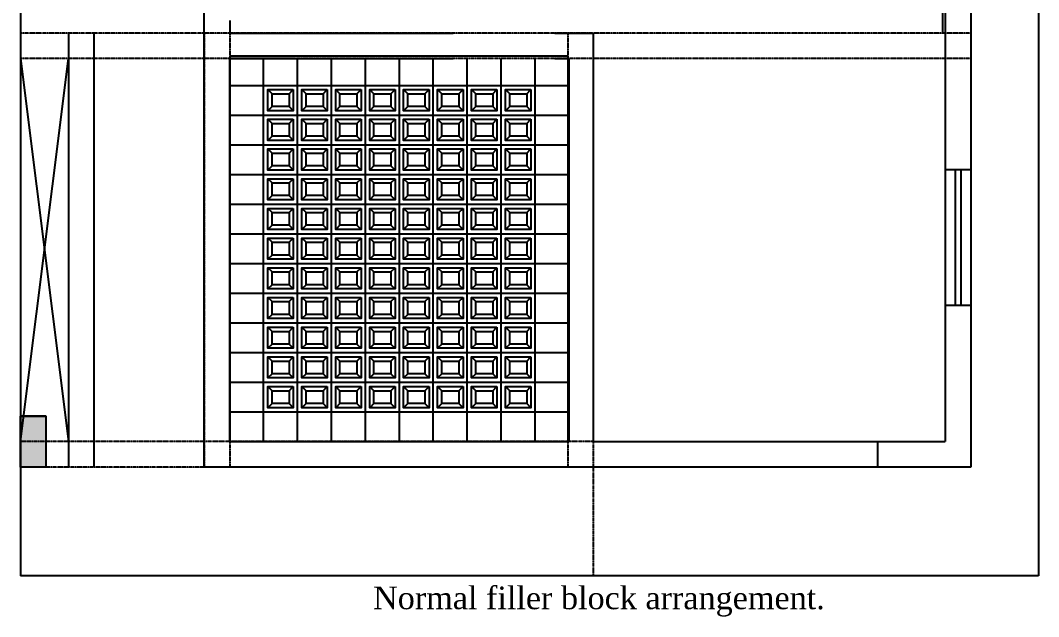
# Model space of a CAD drawing. Header units: inches. Extents: x 3138 to 9973, y -1757 to -151.
# Drawn here: x 8352.1 to 8712.1, y -1498.6 to -1287.7 of the extents above; entities that cross this region are included whole.
import ezdxf

# ---------------------------------------------------------------- set-up
doc = ezdxf.new("R2010")
doc.units = ezdxf.units.IN
doc.header["$LTSCALE"] = 0.1
doc.header["$MEASUREMENT"] = 0
doc.linetypes.add('DASHED', pattern=[0.75, 0.5, -0.25])
doc.linetypes.add('DASHED2', pattern=[0.375, 0.25, -0.125])
doc.layers.add('Filler slab pattern', color=7, linetype='Continuous')
doc.layers.add('MH - Beams', color=3, linetype='DASHED2')
doc.styles.get("Standard").update_dxf_attribs({"font": 'arial.ttf'})

msp = doc.modelspace()

# ---------------------------------------------------------------- hatches: boundary and pattern name
msp.add_hatch(color=256).paths.add_polyline_path([(8352.066, -1427.723), (8361.066, -1427.723), (8361.066, -1445.723), (8352.066, -1445.723)])

# ---------------------------------------------------------------- linework, layer by layer
for p, q in [((8678.066, -1169.723), (8678.066, -1292.223)), ((8369.066, -1292.223), (8369.066, -1445.723)), ((8378.066, -1292.223), (8378.066, -1445.723)), ((8352.066, -1301.223), (8369.066, -1436.723)), ((8352.066, -1436.723), (8369.066, -1301.223)), ((8448.066, -1301.223), (8426.066, -1301.223)), ((8679.066, -1340.473), (8688.066, -1340.473)), ((8682.566, -1340.473), (8682.566, -1388.473)), ((8684.566, -1340.473), (8684.566, -1388.473)), ((8679.066, -1388.473), (8688.066, -1388.473)), ((8361.066, -1427.723), (8352.066, -1427.723)), ((8655.066, -1436.723), (8655.066, -1445.723)), ((8361.066, -1445.723), (8352.066, -1445.723))]:
    msp.add_line(p, q)
for points in [[(8352.066, -994.223), (8712.066, -994.223), (8712.066, -1484.223)], [(8352.066, -994.223), (8352.066, -1484.223)], [(8679.066, -1169.723), (8679.066, -1436.723)], [(8688.066, -1175.296), (8688.066, -1445.723)], [(8688.066, -1445.723), (8417.066, -1445.723), (8417.066, -1238.723)], [(8426.066, -1287.723), (8426.066, -1292.223)], [(8426.066, -1292.223), (8505.066, -1292.223)], [(8541.066, -1292.223), (8554.566, -1292.223)], [(8554.566, -1292.223), (8554.566, -1436.723)], [(8426.066, -1301.223), (8505.066, -1301.223)], [(8426.066, -1301.223), (8426.066, -1436.723), (8545.566, -1436.723)], [(8448.066, -1301.223), (8472.066, -1301.223)], [(8541.066, -1301.223), (8545.566, -1301.223)], [(8545.566, -1301.223), (8545.566, -1436.723)], [(8361.066, -1427.723), (8361.066, -1445.723)], [(8554.566, -1436.723), (8679.066, -1436.723)], [(8712.066, -1484.223), (8352.066, -1484.223)]]:
    msp.add_lwpolyline(points)
msp.add_lwpolyline([(8352.066, -1427.723), (8361.066, -1427.723), (8361.066, -1445.723), (8352.066, -1445.723)], close=True)
at = {"layer": 'Filler slab pattern'}
for p, q in [((8426.066, -1300.223), (8545.566, -1300.223)), ((8426.066, -1436.723), (8426.066, -1301.223)), ((8438.066, -1436.723), (8438.066, -1301.223)), ((8450.066, -1436.723), (8450.066, -1301.223)), ((8462.066, -1436.723), (8462.066, -1301.223)), ((8474.066, -1436.723), (8474.066, -1301.223)), ((8486.066, -1436.723), (8486.066, -1301.223)), ((8498.066, -1436.723), (8498.066, -1301.223)), ((8510.066, -1436.723), (8510.066, -1301.223)), ((8522.066, -1436.723), (8522.066, -1301.223)), ((8534.066, -1436.723), (8534.066, -1301.223)), ((8546.066, -1436.723), (8546.066, -1301.223)), ((8426.066, -1310.723), (8545.566, -1310.723)), ((8441.066, -1313.723), (8439.566, -1312.223)), ((8447.066, -1313.723), (8448.566, -1312.223)), ((8453.066, -1313.723), (8451.566, -1312.223)), ((8459.066, -1313.723), (8460.566, -1312.223)), ((8465.066, -1313.723), (8463.566, -1312.223)), ((8471.066, -1313.723), (8472.566, -1312.223)), ((8477.066, -1313.723), (8475.566, -1312.223)), ((8483.066, -1313.723), (8484.566, -1312.223)), ((8489.066, -1313.723), (8487.566, -1312.223)), ((8495.066, -1313.723), (8496.566, -1312.223)), ((8501.066, -1313.723), (8499.566, -1312.223)), ((8507.066, -1313.723), (8508.566, -1312.223)), ((8513.066, -1313.723), (8511.566, -1312.223)), ((8519.066, -1313.723), (8520.566, -1312.223)), ((8525.066, -1313.723), (8523.566, -1312.223)), ((8531.066, -1313.723), (8532.566, -1312.223)), ((8441.066, -1318.223), (8439.566, -1319.723)), ((8447.066, -1318.223), (8448.566, -1319.723)), ((8453.066, -1318.223), (8451.566, -1319.723)), ((8459.066, -1318.223), (8460.566, -1319.723)), ((8465.066, -1318.223), (8463.566, -1319.723)), ((8471.066, -1318.223), (8472.566, -1319.723)), ((8477.066, -1318.223), (8475.566, -1319.723)), ((8483.066, -1318.223), (8484.566, -1319.723)), ((8489.066, -1318.223), (8487.566, -1319.723)), ((8495.066, -1318.223), (8496.566, -1319.723)), ((8501.066, -1318.223), (8499.566, -1319.723)), ((8507.066, -1318.223), (8508.566, -1319.723)), ((8513.066, -1318.223), (8511.566, -1319.723)), ((8519.066, -1318.223), (8520.566, -1319.723)), ((8525.066, -1318.223), (8523.566, -1319.723)), ((8531.066, -1318.223), (8532.566, -1319.723)), ((8426.066, -1321.223), (8545.566, -1321.223)), ((8441.066, -1324.223), (8439.566, -1322.723)), ((8447.066, -1324.223), (8448.566, -1322.723)), ((8453.066, -1324.223), (8451.566, -1322.723)), ((8459.066, -1324.223), (8460.566, -1322.723)), ((8465.066, -1324.223), (8463.566, -1322.723)), ((8471.066, -1324.223), (8472.566, -1322.723)), ((8477.066, -1324.223), (8475.566, -1322.723)), ((8483.066, -1324.223), (8484.566, -1322.723)), ((8489.066, -1324.223), (8487.566, -1322.723)), ((8495.066, -1324.223), (8496.566, -1322.723)), ((8501.066, -1324.223), (8499.566, -1322.723)), ((8507.066, -1324.223), (8508.566, -1322.723)), ((8513.066, -1324.223), (8511.566, -1322.723)), ((8519.066, -1324.223), (8520.566, -1322.723)), ((8525.066, -1324.223), (8523.566, -1322.723)), ((8531.066, -1324.223), (8532.566, -1322.723)), ((8426.066, -1331.723), (8545.566, -1331.723)), ((8441.066, -1328.723), (8439.566, -1330.223)), ((8447.066, -1328.723), (8448.566, -1330.223)), ((8453.066, -1328.723), (8451.566, -1330.223)), ((8459.066, -1328.723), (8460.566, -1330.223)), ((8465.066, -1328.723), (8463.566, -1330.223)), ((8471.066, -1328.723), (8472.566, -1330.223)), ((8477.066, -1328.723), (8475.566, -1330.223)), ((8483.066, -1328.723), (8484.566, -1330.223)), ((8489.066, -1328.723), (8487.566, -1330.223)), ((8495.066, -1328.723), (8496.566, -1330.223)), ((8501.066, -1328.723), (8499.566, -1330.223)), ((8507.066, -1328.723), (8508.566, -1330.223)), ((8513.066, -1328.723), (8511.566, -1330.223)), ((8519.066, -1328.723), (8520.566, -1330.223)), ((8525.066, -1328.723), (8523.566, -1330.223)), ((8531.066, -1328.723), (8532.566, -1330.223)), ((8441.066, -1334.723), (8439.566, -1333.223)), ((8447.066, -1334.723), (8448.566, -1333.223)), ((8453.066, -1334.723), (8451.566, -1333.223)), ((8459.066, -1334.723), (8460.566, -1333.223)), ((8465.066, -1334.723), (8463.566, -1333.223)), ((8471.066, -1334.723), (8472.566, -1333.223)), ((8477.066, -1334.723), (8475.566, -1333.223)), ((8483.066, -1334.723), (8484.566, -1333.223)), ((8489.066, -1334.723), (8487.566, -1333.223)), ((8495.066, -1334.723), (8496.566, -1333.223)), ((8501.066, -1334.723), (8499.566, -1333.223)), ((8507.066, -1334.723), (8508.566, -1333.223)), ((8513.066, -1334.723), (8511.566, -1333.223)), ((8519.066, -1334.723), (8520.566, -1333.223)), ((8525.066, -1334.723), (8523.566, -1333.223)), ((8531.066, -1334.723), (8532.566, -1333.223)), ((8426.066, -1342.223), (8545.566, -1342.223)), ((8441.066, -1339.223), (8439.566, -1340.723)), ((8447.066, -1339.223), (8448.566, -1340.723)), ((8453.066, -1339.223), (8451.566, -1340.723)), ((8459.066, -1339.223), (8460.566, -1340.723)), ((8465.066, -1339.223), (8463.566, -1340.723)), ((8471.066, -1339.223), (8472.566, -1340.723)), ((8477.066, -1339.223), (8475.566, -1340.723)), ((8483.066, -1339.223), (8484.566, -1340.723)), ((8489.066, -1339.223), (8487.566, -1340.723)), ((8495.066, -1339.223), (8496.566, -1340.723)), ((8501.066, -1339.223), (8499.566, -1340.723)), ((8507.066, -1339.223), (8508.566, -1340.723)), ((8513.066, -1339.223), (8511.566, -1340.723)), ((8519.066, -1339.223), (8520.566, -1340.723)), ((8525.066, -1339.223), (8523.566, -1340.723)), ((8531.066, -1339.223), (8532.566, -1340.723)), ((8441.066, -1345.223), (8439.566, -1343.723)), ((8447.066, -1345.223), (8448.566, -1343.723)), ((8453.066, -1345.223), (8451.566, -1343.723)), ((8459.066, -1345.223), (8460.566, -1343.723)), ((8465.066, -1345.223), (8463.566, -1343.723)), ((8471.066, -1345.223), (8472.566, -1343.723)), ((8477.066, -1345.223), (8475.566, -1343.723)), ((8483.066, -1345.223), (8484.566, -1343.723)), ((8489.066, -1345.223), (8487.566, -1343.723)), ((8495.066, -1345.223), (8496.566, -1343.723)), ((8501.066, -1345.223), (8499.566, -1343.723)), ((8507.066, -1345.223), (8508.566, -1343.723)), ((8513.066, -1345.223), (8511.566, -1343.723)), ((8519.066, -1345.223), (8520.566, -1343.723)), ((8525.066, -1345.223), (8523.566, -1343.723)), ((8531.066, -1345.223), (8532.566, -1343.723)), ((8441.066, -1349.723), (8439.566, -1351.223)), ((8447.066, -1349.723), (8448.566, -1351.223)), ((8453.066, -1349.723), (8451.566, -1351.223)), ((8459.066, -1349.723), (8460.566, -1351.223)), ((8465.066, -1349.723), (8463.566, -1351.223)), ((8471.066, -1349.723), (8472.566, -1351.223)), ((8477.066, -1349.723), (8475.566, -1351.223)), ((8483.066, -1349.723), (8484.566, -1351.223)), ((8489.066, -1349.723), (8487.566, -1351.223)), ((8495.066, -1349.723), (8496.566, -1351.223)), ((8501.066, -1349.723), (8499.566, -1351.223)), ((8507.066, -1349.723), (8508.566, -1351.223)), ((8513.066, -1349.723), (8511.566, -1351.223)), ((8519.066, -1349.723), (8520.566, -1351.223)), ((8525.066, -1349.723), (8523.566, -1351.223)), ((8531.066, -1349.723), (8532.566, -1351.223)), ((8426.066, -1352.723), (8545.566, -1352.723)), ((8441.066, -1355.723), (8439.566, -1354.223)), ((8447.066, -1355.723), (8448.566, -1354.223)), ((8453.066, -1355.723), (8451.566, -1354.223)), ((8459.066, -1355.723), (8460.566, -1354.223)), ((8465.066, -1355.723), (8463.566, -1354.223)), ((8471.066, -1355.723), (8472.566, -1354.223)), ((8477.066, -1355.723), (8475.566, -1354.223)), ((8483.066, -1355.723), (8484.566, -1354.223)), ((8489.066, -1355.723), (8487.566, -1354.223)), ((8495.066, -1355.723), (8496.566, -1354.223)), ((8501.066, -1355.723), (8499.566, -1354.223)), ((8507.066, -1355.723), (8508.566, -1354.223)), ((8513.066, -1355.723), (8511.566, -1354.223)), ((8519.066, -1355.723), (8520.566, -1354.223)), ((8525.066, -1355.723), (8523.566, -1354.223)), ((8531.066, -1355.723), (8532.566, -1354.223)), ((8441.066, -1360.223), (8439.566, -1361.723)), ((8447.066, -1360.223), (8448.566, -1361.723)), ((8453.066, -1360.223), (8451.566, -1361.723)), ((8459.066, -1360.223), (8460.566, -1361.723)), ((8465.066, -1360.223), (8463.566, -1361.723)), ((8471.066, -1360.223), (8472.566, -1361.723)), ((8477.066, -1360.223), (8475.566, -1361.723)), ((8483.066, -1360.223), (8484.566, -1361.723)), ((8489.066, -1360.223), (8487.566, -1361.723)), ((8495.066, -1360.223), (8496.566, -1361.723)), ((8501.066, -1360.223), (8499.566, -1361.723)), ((8507.066, -1360.223), (8508.566, -1361.723)), ((8513.066, -1360.223), (8511.566, -1361.723)), ((8519.066, -1360.223), (8520.566, -1361.723)), ((8525.066, -1360.223), (8523.566, -1361.723)), ((8531.066, -1360.223), (8532.566, -1361.723)), ((8426.066, -1363.223), (8545.566, -1363.223)), ((8441.066, -1366.223), (8439.566, -1364.723)), ((8447.066, -1366.223), (8448.566, -1364.723)), ((8453.066, -1366.223), (8451.566, -1364.723)), ((8459.066, -1366.223), (8460.566, -1364.723)), ((8465.066, -1366.223), (8463.566, -1364.723)), ((8471.066, -1366.223), (8472.566, -1364.723)), ((8477.066, -1366.223), (8475.566, -1364.723)), ((8483.066, -1366.223), (8484.566, -1364.723)), ((8489.066, -1366.223), (8487.566, -1364.723)), ((8495.066, -1366.223), (8496.566, -1364.723)), ((8501.066, -1366.223), (8499.566, -1364.723)), ((8507.066, -1366.223), (8508.566, -1364.723)), ((8513.066, -1366.223), (8511.566, -1364.723)), ((8519.066, -1366.223), (8520.566, -1364.723)), ((8525.066, -1366.223), (8523.566, -1364.723)), ((8531.066, -1366.223), (8532.566, -1364.723)), ((8441.066, -1370.723), (8439.566, -1372.223)), ((8447.066, -1370.723), (8448.566, -1372.223)), ((8453.066, -1370.723), (8451.566, -1372.223)), ((8459.066, -1370.723), (8460.566, -1372.223)), ((8465.066, -1370.723), (8463.566, -1372.223)), ((8471.066, -1370.723), (8472.566, -1372.223)), ((8477.066, -1370.723), (8475.566, -1372.223)), ((8483.066, -1370.723), (8484.566, -1372.223)), ((8489.066, -1370.723), (8487.566, -1372.223)), ((8495.066, -1370.723), (8496.566, -1372.223)), ((8501.066, -1370.723), (8499.566, -1372.223)), ((8507.066, -1370.723), (8508.566, -1372.223)), ((8513.066, -1370.723), (8511.566, -1372.223)), ((8519.066, -1370.723), (8520.566, -1372.223)), ((8525.066, -1370.723), (8523.566, -1372.223)), ((8531.066, -1370.723), (8532.566, -1372.223)), ((8426.066, -1373.723), (8545.566, -1373.723)), ((8441.066, -1376.723), (8439.566, -1375.223)), ((8447.066, -1376.723), (8448.566, -1375.223)), ((8453.066, -1376.723), (8451.566, -1375.223)), ((8459.066, -1376.723), (8460.566, -1375.223)), ((8465.066, -1376.723), (8463.566, -1375.223)), ((8471.066, -1376.723), (8472.566, -1375.223)), ((8477.066, -1376.723), (8475.566, -1375.223)), ((8483.066, -1376.723), (8484.566, -1375.223)), ((8489.066, -1376.723), (8487.566, -1375.223)), ((8495.066, -1376.723), (8496.566, -1375.223)), ((8501.066, -1376.723), (8499.566, -1375.223)), ((8507.066, -1376.723), (8508.566, -1375.223)), ((8513.066, -1376.723), (8511.566, -1375.223)), ((8519.066, -1376.723), (8520.566, -1375.223)), ((8525.066, -1376.723), (8523.566, -1375.223)), ((8531.066, -1376.723), (8532.566, -1375.223)), ((8441.066, -1381.223), (8439.566, -1382.723)), ((8447.066, -1381.223), (8448.566, -1382.723)), ((8453.066, -1381.223), (8451.566, -1382.723)), ((8459.066, -1381.223), (8460.566, -1382.723)), ((8465.066, -1381.223), (8463.566, -1382.723)), ((8471.066, -1381.223), (8472.566, -1382.723)), ((8477.066, -1381.223), (8475.566, -1382.723)), ((8483.066, -1381.223), (8484.566, -1382.723)), ((8489.066, -1381.223), (8487.566, -1382.723)), ((8495.066, -1381.223), (8496.566, -1382.723)), ((8501.066, -1381.223), (8499.566, -1382.723)), ((8507.066, -1381.223), (8508.566, -1382.723)), ((8513.066, -1381.223), (8511.566, -1382.723)), ((8519.066, -1381.223), (8520.566, -1382.723)), ((8525.066, -1381.223), (8523.566, -1382.723)), ((8531.066, -1381.223), (8532.566, -1382.723)), ((8426.066, -1384.223), (8545.566, -1384.223)), ((8441.066, -1387.223), (8439.566, -1385.723)), ((8447.066, -1387.223), (8448.566, -1385.723)), ((8453.066, -1387.223), (8451.566, -1385.723)), ((8459.066, -1387.223), (8460.566, -1385.723)), ((8465.066, -1387.223), (8463.566, -1385.723)), ((8471.066, -1387.223), (8472.566, -1385.723)), ((8477.066, -1387.223), (8475.566, -1385.723)), ((8483.066, -1387.223), (8484.566, -1385.723)), ((8489.066, -1387.223), (8487.566, -1385.723)), ((8495.066, -1387.223), (8496.566, -1385.723)), ((8501.066, -1387.223), (8499.566, -1385.723)), ((8507.066, -1387.223), (8508.566, -1385.723)), ((8513.066, -1387.223), (8511.566, -1385.723)), ((8519.066, -1387.223), (8520.566, -1385.723)), ((8525.066, -1387.223), (8523.566, -1385.723)), ((8531.066, -1387.223), (8532.566, -1385.723)), ((8441.066, -1391.723), (8439.566, -1393.223)), ((8447.066, -1391.723), (8448.566, -1393.223)), ((8453.066, -1391.723), (8451.566, -1393.223)), ((8459.066, -1391.723), (8460.566, -1393.223)), ((8465.066, -1391.723), (8463.566, -1393.223)), ((8471.066, -1391.723), (8472.566, -1393.223)), ((8477.066, -1391.723), (8475.566, -1393.223)), ((8483.066, -1391.723), (8484.566, -1393.223)), ((8489.066, -1391.723), (8487.566, -1393.223)), ((8495.066, -1391.723), (8496.566, -1393.223)), ((8501.066, -1391.723), (8499.566, -1393.223)), ((8507.066, -1391.723), (8508.566, -1393.223)), ((8513.066, -1391.723), (8511.566, -1393.223)), ((8519.066, -1391.723), (8520.566, -1393.223)), ((8525.066, -1391.723), (8523.566, -1393.223)), ((8531.066, -1391.723), (8532.566, -1393.223)), ((8426.066, -1394.723), (8545.566, -1394.723)), ((8441.066, -1397.723), (8439.566, -1396.223)), ((8447.066, -1397.723), (8448.566, -1396.223)), ((8453.066, -1397.723), (8451.566, -1396.223)), ((8459.066, -1397.723), (8460.566, -1396.223)), ((8465.066, -1397.723), (8463.566, -1396.223)), ((8471.066, -1397.723), (8472.566, -1396.223)), ((8477.066, -1397.723), (8475.566, -1396.223)), ((8483.066, -1397.723), (8484.566, -1396.223)), ((8489.066, -1397.723), (8487.566, -1396.223)), ((8495.066, -1397.723), (8496.566, -1396.223)), ((8501.066, -1397.723), (8499.566, -1396.223)), ((8507.066, -1397.723), (8508.566, -1396.223)), ((8513.066, -1397.723), (8511.566, -1396.223)), ((8519.066, -1397.723), (8520.566, -1396.223)), ((8525.066, -1397.723), (8523.566, -1396.223)), ((8531.066, -1397.723), (8532.566, -1396.223)), ((8441.066, -1402.223), (8439.566, -1403.723)), ((8447.066, -1402.223), (8448.566, -1403.723)), ((8453.066, -1402.223), (8451.566, -1403.723)), ((8459.066, -1402.223), (8460.566, -1403.723)), ((8465.066, -1402.223), (8463.566, -1403.723)), ((8471.066, -1402.223), (8472.566, -1403.723)), ((8477.066, -1402.223), (8475.566, -1403.723)), ((8483.066, -1402.223), (8484.566, -1403.723)), ((8489.066, -1402.223), (8487.566, -1403.723)), ((8495.066, -1402.223), (8496.566, -1403.723)), ((8501.066, -1402.223), (8499.566, -1403.723)), ((8507.066, -1402.223), (8508.566, -1403.723)), ((8513.066, -1402.223), (8511.566, -1403.723)), ((8519.066, -1402.223), (8520.566, -1403.723)), ((8525.066, -1402.223), (8523.566, -1403.723)), ((8531.066, -1402.223), (8532.566, -1403.723)), ((8426.066, -1405.223), (8545.566, -1405.223)), ((8441.066, -1408.223), (8439.566, -1406.723)), ((8447.066, -1408.223), (8448.566, -1406.723)), ((8453.066, -1408.223), (8451.566, -1406.723)), ((8459.066, -1408.223), (8460.566, -1406.723)), ((8465.066, -1408.223), (8463.566, -1406.723)), ((8471.066, -1408.223), (8472.566, -1406.723)), ((8477.066, -1408.223), (8475.566, -1406.723)), ((8483.066, -1408.223), (8484.566, -1406.723)), ((8489.066, -1408.223), (8487.566, -1406.723)), ((8495.066, -1408.223), (8496.566, -1406.723)), ((8501.066, -1408.223), (8499.566, -1406.723)), ((8507.066, -1408.223), (8508.566, -1406.723)), ((8513.066, -1408.223), (8511.566, -1406.723)), ((8519.066, -1408.223), (8520.566, -1406.723)), ((8525.066, -1408.223), (8523.566, -1406.723)), ((8531.066, -1408.223), (8532.566, -1406.723)), ((8441.066, -1412.723), (8439.566, -1414.223)), ((8447.066, -1412.723), (8448.566, -1414.223)), ((8453.066, -1412.723), (8451.566, -1414.223)), ((8459.066, -1412.723), (8460.566, -1414.223)), ((8465.066, -1412.723), (8463.566, -1414.223)), ((8471.066, -1412.723), (8472.566, -1414.223)), ((8477.066, -1412.723), (8475.566, -1414.223)), ((8483.066, -1412.723), (8484.566, -1414.223)), ((8489.066, -1412.723), (8487.566, -1414.223)), ((8495.066, -1412.723), (8496.566, -1414.223)), ((8501.066, -1412.723), (8499.566, -1414.223)), ((8507.066, -1412.723), (8508.566, -1414.223)), ((8513.066, -1412.723), (8511.566, -1414.223)), ((8519.066, -1412.723), (8520.566, -1414.223)), ((8525.066, -1412.723), (8523.566, -1414.223)), ((8531.066, -1412.723), (8532.566, -1414.223)), ((8426.066, -1415.723), (8545.566, -1415.723)), ((8441.066, -1418.723), (8439.566, -1417.223)), ((8447.066, -1418.723), (8448.566, -1417.223)), ((8453.066, -1418.723), (8451.566, -1417.223)), ((8459.066, -1418.723), (8460.566, -1417.223)), ((8465.066, -1418.723), (8463.566, -1417.223)), ((8471.066, -1418.723), (8472.566, -1417.223)), ((8477.066, -1418.723), (8475.566, -1417.223)), ((8483.066, -1418.723), (8484.566, -1417.223)), ((8489.066, -1418.723), (8487.566, -1417.223)), ((8495.066, -1418.723), (8496.566, -1417.223)), ((8501.066, -1418.723), (8499.566, -1417.223)), ((8507.066, -1418.723), (8508.566, -1417.223)), ((8513.066, -1418.723), (8511.566, -1417.223)), ((8519.066, -1418.723), (8520.566, -1417.223)), ((8525.066, -1418.723), (8523.566, -1417.223)), ((8531.066, -1418.723), (8532.566, -1417.223)), ((8441.066, -1423.223), (8439.566, -1424.723)), ((8447.066, -1423.223), (8448.566, -1424.723)), ((8453.066, -1423.223), (8451.566, -1424.723)), ((8459.066, -1423.223), (8460.566, -1424.723)), ((8465.066, -1423.223), (8463.566, -1424.723)), ((8471.066, -1423.223), (8472.566, -1424.723)), ((8477.066, -1423.223), (8475.566, -1424.723)), ((8483.066, -1423.223), (8484.566, -1424.723)), ((8489.066, -1423.223), (8487.566, -1424.723)), ((8495.066, -1423.223), (8496.566, -1424.723)), ((8501.066, -1423.223), (8499.566, -1424.723)), ((8507.066, -1423.223), (8508.566, -1424.723)), ((8513.066, -1423.223), (8511.566, -1424.723)), ((8519.066, -1423.223), (8520.566, -1424.723)), ((8525.066, -1423.223), (8523.566, -1424.723)), ((8531.066, -1423.223), (8532.566, -1424.723)), ((8426.066, -1426.223), (8545.566, -1426.223)), ((8426.066, -1436.723), (8545.566, -1436.723))]:
    msp.add_line(p, q, dxfattribs=at)
for points in [[(8448.566, -1312.223), (8448.566, -1319.723), (8439.566, -1319.723), (8439.566, -1312.223)], [(8447.066, -1313.723), (8447.066, -1318.223), (8441.066, -1318.223), (8441.066, -1313.723)], [(8460.566, -1312.223), (8460.566, -1319.723), (8451.566, -1319.723), (8451.566, -1312.223)], [(8459.066, -1313.723), (8459.066, -1318.223), (8453.066, -1318.223), (8453.066, -1313.723)], [(8472.566, -1312.223), (8472.566, -1319.723), (8463.566, -1319.723), (8463.566, -1312.223)], [(8471.066, -1313.723), (8471.066, -1318.223), (8465.066, -1318.223), (8465.066, -1313.723)], [(8484.566, -1312.223), (8484.566, -1319.723), (8475.566, -1319.723), (8475.566, -1312.223)], [(8483.066, -1313.723), (8483.066, -1318.223), (8477.066, -1318.223), (8477.066, -1313.723)], [(8496.566, -1312.223), (8496.566, -1319.723), (8487.566, -1319.723), (8487.566, -1312.223)], [(8495.066, -1313.723), (8495.066, -1318.223), (8489.066, -1318.223), (8489.066, -1313.723)], [(8508.566, -1312.223), (8508.566, -1319.723), (8499.566, -1319.723), (8499.566, -1312.223)], [(8507.066, -1313.723), (8507.066, -1318.223), (8501.066, -1318.223), (8501.066, -1313.723)], [(8520.566, -1312.223), (8520.566, -1319.723), (8511.566, -1319.723), (8511.566, -1312.223)], [(8519.066, -1313.723), (8519.066, -1318.223), (8513.066, -1318.223), (8513.066, -1313.723)], [(8532.566, -1312.223), (8532.566, -1319.723), (8523.566, -1319.723), (8523.566, -1312.223)], [(8531.066, -1313.723), (8531.066, -1318.223), (8525.066, -1318.223), (8525.066, -1313.723)], [(8448.566, -1322.723), (8448.566, -1330.223), (8439.566, -1330.223), (8439.566, -1322.723)], [(8447.066, -1324.223), (8447.066, -1328.723), (8441.066, -1328.723), (8441.066, -1324.223)], [(8460.566, -1322.723), (8460.566, -1330.223), (8451.566, -1330.223), (8451.566, -1322.723)], [(8459.066, -1324.223), (8459.066, -1328.723), (8453.066, -1328.723), (8453.066, -1324.223)], [(8472.566, -1322.723), (8472.566, -1330.223), (8463.566, -1330.223), (8463.566, -1322.723)], [(8471.066, -1324.223), (8471.066, -1328.723), (8465.066, -1328.723), (8465.066, -1324.223)], [(8484.566, -1322.723), (8484.566, -1330.223), (8475.566, -1330.223), (8475.566, -1322.723)], [(8483.066, -1324.223), (8483.066, -1328.723), (8477.066, -1328.723), (8477.066, -1324.223)], [(8496.566, -1322.723), (8496.566, -1330.223), (8487.566, -1330.223), (8487.566, -1322.723)], [(8495.066, -1324.223), (8495.066, -1328.723), (8489.066, -1328.723), (8489.066, -1324.223)], [(8508.566, -1322.723), (8508.566, -1330.223), (8499.566, -1330.223), (8499.566, -1322.723)], [(8507.066, -1324.223), (8507.066, -1328.723), (8501.066, -1328.723), (8501.066, -1324.223)], [(8520.566, -1322.723), (8520.566, -1330.223), (8511.566, -1330.223), (8511.566, -1322.723)], [(8519.066, -1324.223), (8519.066, -1328.723), (8513.066, -1328.723), (8513.066, -1324.223)], [(8532.566, -1322.723), (8532.566, -1330.223), (8523.566, -1330.223), (8523.566, -1322.723)], [(8531.066, -1324.223), (8531.066, -1328.723), (8525.066, -1328.723), (8525.066, -1324.223)], [(8448.566, -1333.223), (8448.566, -1340.723), (8439.566, -1340.723), (8439.566, -1333.223)], [(8447.066, -1334.723), (8447.066, -1339.223), (8441.066, -1339.223), (8441.066, -1334.723)], [(8460.566, -1333.223), (8460.566, -1340.723), (8451.566, -1340.723), (8451.566, -1333.223)], [(8459.066, -1334.723), (8459.066, -1339.223), (8453.066, -1339.223), (8453.066, -1334.723)], [(8472.566, -1333.223), (8472.566, -1340.723), (8463.566, -1340.723), (8463.566, -1333.223)], [(8471.066, -1334.723), (8471.066, -1339.223), (8465.066, -1339.223), (8465.066, -1334.723)], [(8484.566, -1333.223), (8484.566, -1340.723), (8475.566, -1340.723), (8475.566, -1333.223)], [(8483.066, -1334.723), (8483.066, -1339.223), (8477.066, -1339.223), (8477.066, -1334.723)], [(8496.566, -1333.223), (8496.566, -1340.723), (8487.566, -1340.723), (8487.566, -1333.223)], [(8495.066, -1334.723), (8495.066, -1339.223), (8489.066, -1339.223), (8489.066, -1334.723)], [(8508.566, -1333.223), (8508.566, -1340.723), (8499.566, -1340.723), (8499.566, -1333.223)], [(8507.066, -1334.723), (8507.066, -1339.223), (8501.066, -1339.223), (8501.066, -1334.723)], [(8520.566, -1333.223), (8520.566, -1340.723), (8511.566, -1340.723), (8511.566, -1333.223)], [(8519.066, -1334.723), (8519.066, -1339.223), (8513.066, -1339.223), (8513.066, -1334.723)], [(8532.566, -1333.223), (8532.566, -1340.723), (8523.566, -1340.723), (8523.566, -1333.223)], [(8531.066, -1334.723), (8531.066, -1339.223), (8525.066, -1339.223), (8525.066, -1334.723)], [(8448.566, -1343.723), (8448.566, -1351.223), (8439.566, -1351.223), (8439.566, -1343.723)], [(8447.066, -1345.223), (8447.066, -1349.723), (8441.066, -1349.723), (8441.066, -1345.223)], [(8460.566, -1343.723), (8460.566, -1351.223), (8451.566, -1351.223), (8451.566, -1343.723)], [(8459.066, -1345.223), (8459.066, -1349.723), (8453.066, -1349.723), (8453.066, -1345.223)], [(8472.566, -1343.723), (8472.566, -1351.223), (8463.566, -1351.223), (8463.566, -1343.723)], [(8471.066, -1345.223), (8471.066, -1349.723), (8465.066, -1349.723), (8465.066, -1345.223)], [(8484.566, -1343.723), (8484.566, -1351.223), (8475.566, -1351.223), (8475.566, -1343.723)], [(8483.066, -1345.223), (8483.066, -1349.723), (8477.066, -1349.723), (8477.066, -1345.223)], [(8496.566, -1343.723), (8496.566, -1351.223), (8487.566, -1351.223), (8487.566, -1343.723)], [(8495.066, -1345.223), (8495.066, -1349.723), (8489.066, -1349.723), (8489.066, -1345.223)], [(8508.566, -1343.723), (8508.566, -1351.223), (8499.566, -1351.223), (8499.566, -1343.723)], [(8507.066, -1345.223), (8507.066, -1349.723), (8501.066, -1349.723), (8501.066, -1345.223)], [(8520.566, -1343.723), (8520.566, -1351.223), (8511.566, -1351.223), (8511.566, -1343.723)], [(8519.066, -1345.223), (8519.066, -1349.723), (8513.066, -1349.723), (8513.066, -1345.223)], [(8532.566, -1343.723), (8532.566, -1351.223), (8523.566, -1351.223), (8523.566, -1343.723)], [(8531.066, -1345.223), (8531.066, -1349.723), (8525.066, -1349.723), (8525.066, -1345.223)], [(8448.566, -1354.223), (8448.566, -1361.723), (8439.566, -1361.723), (8439.566, -1354.223)], [(8447.066, -1355.723), (8447.066, -1360.223), (8441.066, -1360.223), (8441.066, -1355.723)], [(8460.566, -1354.223), (8460.566, -1361.723), (8451.566, -1361.723), (8451.566, -1354.223)], [(8459.066, -1355.723), (8459.066, -1360.223), (8453.066, -1360.223), (8453.066, -1355.723)], [(8472.566, -1354.223), (8472.566, -1361.723), (8463.566, -1361.723), (8463.566, -1354.223)], [(8471.066, -1355.723), (8471.066, -1360.223), (8465.066, -1360.223), (8465.066, -1355.723)], [(8484.566, -1354.223), (8484.566, -1361.723), (8475.566, -1361.723), (8475.566, -1354.223)], [(8483.066, -1355.723), (8483.066, -1360.223), (8477.066, -1360.223), (8477.066, -1355.723)], [(8496.566, -1354.223), (8496.566, -1361.723), (8487.566, -1361.723), (8487.566, -1354.223)], [(8495.066, -1355.723), (8495.066, -1360.223), (8489.066, -1360.223), (8489.066, -1355.723)], [(8508.566, -1354.223), (8508.566, -1361.723), (8499.566, -1361.723), (8499.566, -1354.223)], [(8507.066, -1355.723), (8507.066, -1360.223), (8501.066, -1360.223), (8501.066, -1355.723)], [(8520.566, -1354.223), (8520.566, -1361.723), (8511.566, -1361.723), (8511.566, -1354.223)], [(8519.066, -1355.723), (8519.066, -1360.223), (8513.066, -1360.223), (8513.066, -1355.723)], [(8532.566, -1354.223), (8532.566, -1361.723), (8523.566, -1361.723), (8523.566, -1354.223)], [(8531.066, -1355.723), (8531.066, -1360.223), (8525.066, -1360.223), (8525.066, -1355.723)], [(8448.566, -1364.723), (8448.566, -1372.223), (8439.566, -1372.223), (8439.566, -1364.723)], [(8447.066, -1366.223), (8447.066, -1370.723), (8441.066, -1370.723), (8441.066, -1366.223)], [(8460.566, -1364.723), (8460.566, -1372.223), (8451.566, -1372.223), (8451.566, -1364.723)], [(8459.066, -1366.223), (8459.066, -1370.723), (8453.066, -1370.723), (8453.066, -1366.223)], [(8472.566, -1364.723), (8472.566, -1372.223), (8463.566, -1372.223), (8463.566, -1364.723)], [(8471.066, -1366.223), (8471.066, -1370.723), (8465.066, -1370.723), (8465.066, -1366.223)], [(8484.566, -1364.723), (8484.566, -1372.223), (8475.566, -1372.223), (8475.566, -1364.723)], [(8483.066, -1366.223), (8483.066, -1370.723), (8477.066, -1370.723), (8477.066, -1366.223)], [(8496.566, -1364.723), (8496.566, -1372.223), (8487.566, -1372.223), (8487.566, -1364.723)], [(8495.066, -1366.223), (8495.066, -1370.723), (8489.066, -1370.723), (8489.066, -1366.223)], [(8508.566, -1364.723), (8508.566, -1372.223), (8499.566, -1372.223), (8499.566, -1364.723)], [(8507.066, -1366.223), (8507.066, -1370.723), (8501.066, -1370.723), (8501.066, -1366.223)], [(8520.566, -1364.723), (8520.566, -1372.223), (8511.566, -1372.223), (8511.566, -1364.723)], [(8519.066, -1366.223), (8519.066, -1370.723), (8513.066, -1370.723), (8513.066, -1366.223)], [(8532.566, -1364.723), (8532.566, -1372.223), (8523.566, -1372.223), (8523.566, -1364.723)], [(8531.066, -1366.223), (8531.066, -1370.723), (8525.066, -1370.723), (8525.066, -1366.223)], [(8448.566, -1375.223), (8448.566, -1382.723), (8439.566, -1382.723), (8439.566, -1375.223)], [(8447.066, -1376.723), (8447.066, -1381.223), (8441.066, -1381.223), (8441.066, -1376.723)], [(8460.566, -1375.223), (8460.566, -1382.723), (8451.566, -1382.723), (8451.566, -1375.223)], [(8459.066, -1376.723), (8459.066, -1381.223), (8453.066, -1381.223), (8453.066, -1376.723)], [(8472.566, -1375.223), (8472.566, -1382.723), (8463.566, -1382.723), (8463.566, -1375.223)], [(8471.066, -1376.723), (8471.066, -1381.223), (8465.066, -1381.223), (8465.066, -1376.723)], [(8484.566, -1375.223), (8484.566, -1382.723), (8475.566, -1382.723), (8475.566, -1375.223)], [(8483.066, -1376.723), (8483.066, -1381.223), (8477.066, -1381.223), (8477.066, -1376.723)], [(8496.566, -1375.223), (8496.566, -1382.723), (8487.566, -1382.723), (8487.566, -1375.223)], [(8495.066, -1376.723), (8495.066, -1381.223), (8489.066, -1381.223), (8489.066, -1376.723)], [(8508.566, -1375.223), (8508.566, -1382.723), (8499.566, -1382.723), (8499.566, -1375.223)], [(8507.066, -1376.723), (8507.066, -1381.223), (8501.066, -1381.223), (8501.066, -1376.723)], [(8520.566, -1375.223), (8520.566, -1382.723), (8511.566, -1382.723), (8511.566, -1375.223)], [(8519.066, -1376.723), (8519.066, -1381.223), (8513.066, -1381.223), (8513.066, -1376.723)], [(8532.566, -1375.223), (8532.566, -1382.723), (8523.566, -1382.723), (8523.566, -1375.223)], [(8531.066, -1376.723), (8531.066, -1381.223), (8525.066, -1381.223), (8525.066, -1376.723)], [(8448.566, -1385.723), (8448.566, -1393.223), (8439.566, -1393.223), (8439.566, -1385.723)], [(8460.566, -1385.723), (8460.566, -1393.223), (8451.566, -1393.223), (8451.566, -1385.723)], [(8472.566, -1385.723), (8472.566, -1393.223), (8463.566, -1393.223), (8463.566, -1385.723)], [(8484.566, -1385.723), (8484.566, -1393.223), (8475.566, -1393.223), (8475.566, -1385.723)], [(8496.566, -1385.723), (8496.566, -1393.223), (8487.566, -1393.223), (8487.566, -1385.723)], [(8508.566, -1385.723), (8508.566, -1393.223), (8499.566, -1393.223), (8499.566, -1385.723)], [(8520.566, -1385.723), (8520.566, -1393.223), (8511.566, -1393.223), (8511.566, -1385.723)], [(8532.566, -1385.723), (8532.566, -1393.223), (8523.566, -1393.223), (8523.566, -1385.723)], [(8447.066, -1387.223), (8447.066, -1391.723), (8441.066, -1391.723), (8441.066, -1387.223)], [(8459.066, -1387.223), (8459.066, -1391.723), (8453.066, -1391.723), (8453.066, -1387.223)], [(8471.066, -1387.223), (8471.066, -1391.723), (8465.066, -1391.723), (8465.066, -1387.223)], [(8483.066, -1387.223), (8483.066, -1391.723), (8477.066, -1391.723), (8477.066, -1387.223)], [(8495.066, -1387.223), (8495.066, -1391.723), (8489.066, -1391.723), (8489.066, -1387.223)], [(8507.066, -1387.223), (8507.066, -1391.723), (8501.066, -1391.723), (8501.066, -1387.223)], [(8519.066, -1387.223), (8519.066, -1391.723), (8513.066, -1391.723), (8513.066, -1387.223)], [(8531.066, -1387.223), (8531.066, -1391.723), (8525.066, -1391.723), (8525.066, -1387.223)], [(8448.566, -1396.223), (8448.566, -1403.723), (8439.566, -1403.723), (8439.566, -1396.223)], [(8460.566, -1396.223), (8460.566, -1403.723), (8451.566, -1403.723), (8451.566, -1396.223)], [(8472.566, -1396.223), (8472.566, -1403.723), (8463.566, -1403.723), (8463.566, -1396.223)], [(8484.566, -1396.223), (8484.566, -1403.723), (8475.566, -1403.723), (8475.566, -1396.223)], [(8496.566, -1396.223), (8496.566, -1403.723), (8487.566, -1403.723), (8487.566, -1396.223)], [(8508.566, -1396.223), (8508.566, -1403.723), (8499.566, -1403.723), (8499.566, -1396.223)], [(8520.566, -1396.223), (8520.566, -1403.723), (8511.566, -1403.723), (8511.566, -1396.223)], [(8532.566, -1396.223), (8532.566, -1403.723), (8523.566, -1403.723), (8523.566, -1396.223)], [(8447.066, -1397.723), (8447.066, -1402.223), (8441.066, -1402.223), (8441.066, -1397.723)], [(8459.066, -1397.723), (8459.066, -1402.223), (8453.066, -1402.223), (8453.066, -1397.723)], [(8471.066, -1397.723), (8471.066, -1402.223), (8465.066, -1402.223), (8465.066, -1397.723)], [(8483.066, -1397.723), (8483.066, -1402.223), (8477.066, -1402.223), (8477.066, -1397.723)], [(8495.066, -1397.723), (8495.066, -1402.223), (8489.066, -1402.223), (8489.066, -1397.723)], [(8507.066, -1397.723), (8507.066, -1402.223), (8501.066, -1402.223), (8501.066, -1397.723)], [(8519.066, -1397.723), (8519.066, -1402.223), (8513.066, -1402.223), (8513.066, -1397.723)], [(8531.066, -1397.723), (8531.066, -1402.223), (8525.066, -1402.223), (8525.066, -1397.723)], [(8448.566, -1406.723), (8448.566, -1414.223), (8439.566, -1414.223), (8439.566, -1406.723)], [(8460.566, -1406.723), (8460.566, -1414.223), (8451.566, -1414.223), (8451.566, -1406.723)], [(8472.566, -1406.723), (8472.566, -1414.223), (8463.566, -1414.223), (8463.566, -1406.723)], [(8484.566, -1406.723), (8484.566, -1414.223), (8475.566, -1414.223), (8475.566, -1406.723)], [(8496.566, -1406.723), (8496.566, -1414.223), (8487.566, -1414.223), (8487.566, -1406.723)], [(8508.566, -1406.723), (8508.566, -1414.223), (8499.566, -1414.223), (8499.566, -1406.723)], [(8520.566, -1406.723), (8520.566, -1414.223), (8511.566, -1414.223), (8511.566, -1406.723)], [(8532.566, -1406.723), (8532.566, -1414.223), (8523.566, -1414.223), (8523.566, -1406.723)], [(8447.066, -1408.223), (8447.066, -1412.723), (8441.066, -1412.723), (8441.066, -1408.223)], [(8459.066, -1408.223), (8459.066, -1412.723), (8453.066, -1412.723), (8453.066, -1408.223)], [(8471.066, -1408.223), (8471.066, -1412.723), (8465.066, -1412.723), (8465.066, -1408.223)], [(8483.066, -1408.223), (8483.066, -1412.723), (8477.066, -1412.723), (8477.066, -1408.223)], [(8495.066, -1408.223), (8495.066, -1412.723), (8489.066, -1412.723), (8489.066, -1408.223)], [(8507.066, -1408.223), (8507.066, -1412.723), (8501.066, -1412.723), (8501.066, -1408.223)], [(8519.066, -1408.223), (8519.066, -1412.723), (8513.066, -1412.723), (8513.066, -1408.223)], [(8531.066, -1408.223), (8531.066, -1412.723), (8525.066, -1412.723), (8525.066, -1408.223)], [(8448.566, -1417.223), (8448.566, -1424.723), (8439.566, -1424.723), (8439.566, -1417.223)], [(8460.566, -1417.223), (8460.566, -1424.723), (8451.566, -1424.723), (8451.566, -1417.223)], [(8472.566, -1417.223), (8472.566, -1424.723), (8463.566, -1424.723), (8463.566, -1417.223)], [(8484.566, -1417.223), (8484.566, -1424.723), (8475.566, -1424.723), (8475.566, -1417.223)], [(8496.566, -1417.223), (8496.566, -1424.723), (8487.566, -1424.723), (8487.566, -1417.223)], [(8508.566, -1417.223), (8508.566, -1424.723), (8499.566, -1424.723), (8499.566, -1417.223)], [(8520.566, -1417.223), (8520.566, -1424.723), (8511.566, -1424.723), (8511.566, -1417.223)], [(8532.566, -1417.223), (8532.566, -1424.723), (8523.566, -1424.723), (8523.566, -1417.223)], [(8447.066, -1418.723), (8447.066, -1423.223), (8441.066, -1423.223), (8441.066, -1418.723)], [(8459.066, -1418.723), (8459.066, -1423.223), (8453.066, -1423.223), (8453.066, -1418.723)], [(8471.066, -1418.723), (8471.066, -1423.223), (8465.066, -1423.223), (8465.066, -1418.723)], [(8483.066, -1418.723), (8483.066, -1423.223), (8477.066, -1423.223), (8477.066, -1418.723)], [(8495.066, -1418.723), (8495.066, -1423.223), (8489.066, -1423.223), (8489.066, -1418.723)], [(8507.066, -1418.723), (8507.066, -1423.223), (8501.066, -1423.223), (8501.066, -1418.723)], [(8519.066, -1418.723), (8519.066, -1423.223), (8513.066, -1423.223), (8513.066, -1418.723)], [(8531.066, -1418.723), (8531.066, -1423.223), (8525.066, -1423.223), (8525.066, -1418.723)]]:
    msp.add_lwpolyline(points, close=True, dxfattribs=at)
at = {"layer": 'MH - Beams', "linetype": 'DASHED'}
for p, q in [((8688.066, -1292.223), (8352.066, -1292.223)), ((8417.066, -1292.223), (8417.066, -1445.723)), ((8426.066, -1292.223), (8426.066, -1445.723)), ((8545.566, -1292.223), (8545.566, -1445.723)), ((8554.566, -1292.223), (8554.566, -1445.723)), ((8688.066, -1301.223), (8352.066, -1301.223)), ((8554.566, -1436.723), (8352.066, -1436.723)), ((8554.566, -1445.723), (8352.066, -1445.723)), ((8554.566, -1445.723), (8554.566, -1484.223))]:
    msp.add_line(p, q, dxfattribs=at)

# ---------------------------------------------------------------- texts
at = {"insert": (8473.169, -1487.998), "char_height": 8, "width": 166.88286, "attachment_point": 1}
msp.add_mtext('\\pxqc;{\\fTimes New Roman|b0|i0|c0|p34;Normal filler block arrangement.}', dxfattribs=at)

doc.saveas('drawing.dxf')
